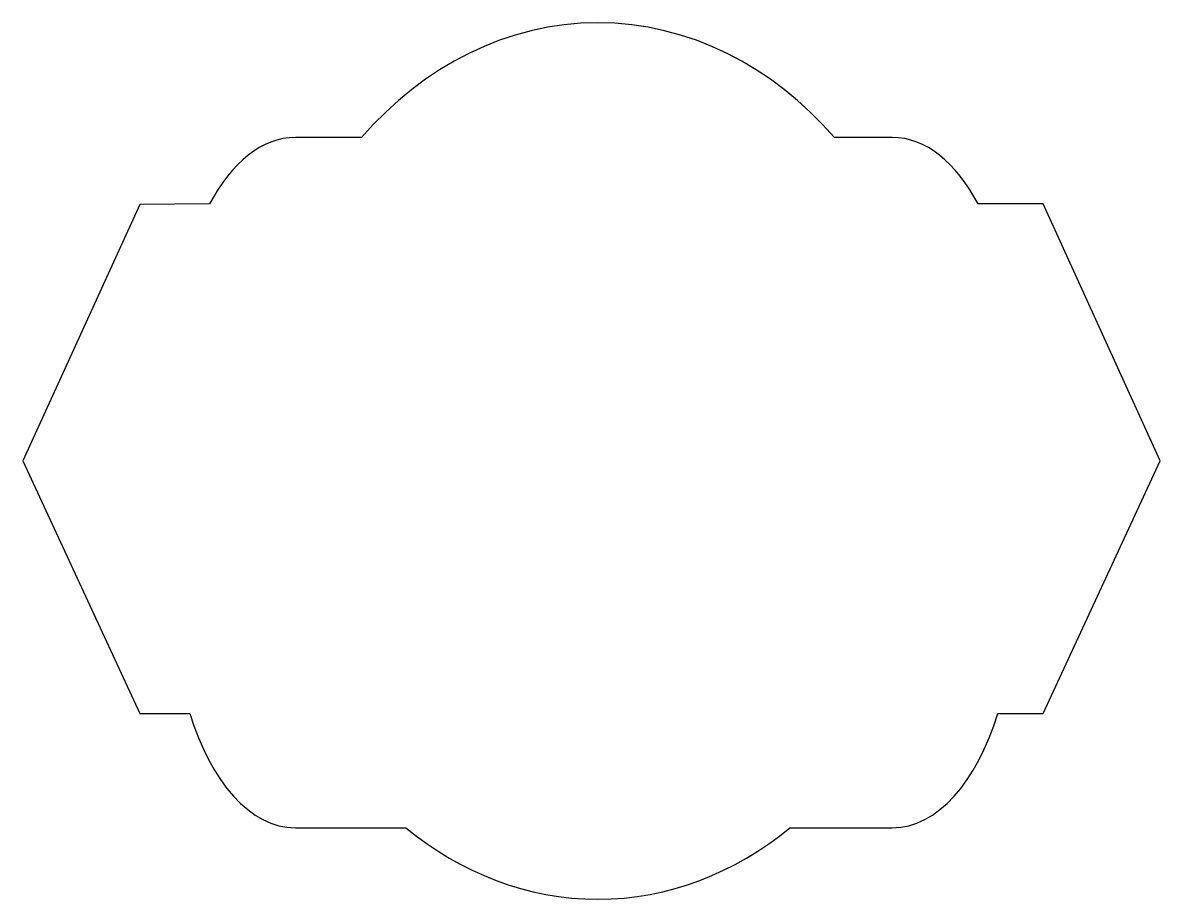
# Model space of a CAD drawing. Header units: inches. Extents: x 1 to 612, y 162 to 632.
import ezdxf

# ---------------------------------------------------------------- set-up
doc = ezdxf.new("R2010")
doc.units = ezdxf.units.IN
doc.header["$MEASUREMENT"] = 0
doc.layers.add('Layer0', color=7, linetype='Continuous')

# ---------------------------------------------------------------- blocks, each defined once
blk = doc.blocks.new('block 2')
at = {"layer": 'Layer0', "color": 142, "lineweight": 25, "true_color": 0x0095d8}
blk.add_lwpolyline([(514.01, 534.38), (511.73, 538.41), (509.36, 542.23), (506.89, 545.85), (504.34, 549.24), (501.69, 552.41), (498.96, 555.34), (496.15, 558.02), (493.26, 560.46), (490.3, 562.64), (487.27, 564.55), (484.18, 566.19), (481.03, 567.55), (477.83, 568.62), (474.57, 569.39), (471.27, 569.86), (467.92, 570.02), (436.9, 570.02), (430.5, 577), (423.84, 583.62), (416.95, 589.87), (409.82, 595.74), (402.48, 601.2), (394.92, 606.25), (387.17, 610.88), (379.22, 615.08), (371.09, 618.83), (362.79, 622.12), (354.33, 624.93), (345.72, 627.26), (336.97, 629.1), (328.08, 630.42), (319.08, 631.23), (309.96, 631.5), (300.84, 631.23), (291.83, 630.42), (282.95, 629.1), (274.2, 627.26), (265.58, 624.93), (257.12, 622.12), (248.83, 618.83), (240.7, 615.08), (232.75, 610.88), (225, 606.25), (217.44, 601.2), (210.1, 595.74), (202.97, 589.87), (196.08, 583.62), (189.43, 577), (183.02, 570.02), (147.6, 570.02), (144.25, 569.86), (140.94, 569.39), (137.69, 568.62), (134.48, 567.55), (131.33, 566.19), (128.24, 564.55), (125.22, 562.64), (122.26, 560.46), (119.37, 558.02), (116.56, 555.34), (113.83, 552.41), (111.18, 549.24), (108.62, 545.85), (106.15, 542.23), (103.78, 538.41), (101.51, 534.38), (64.15, 534.12), (1.31, 396.5), (64.15, 261.03), (90.91, 261.18), (93.15, 254.45), (95.62, 248.01), (98.29, 241.89), (101.16, 236.11), (104.22, 230.68), (107.46, 225.63), (110.87, 220.97), (114.44, 216.73), (118.16, 212.91), (122.02, 209.54), (126.02, 206.64), (130.13, 204.23), (134.35, 202.32), (138.68, 200.93), (143.1, 200.09), (147.6, 199.8), (206.96, 199.8), (212.57, 195.38), (218.32, 191.2), (224.19, 187.28), (230.19, 183.6), (236.3, 180.19), (242.53, 177.05), (248.86, 174.17), (255.3, 171.57), (261.83, 169.26), (268.46, 167.24), (275.18, 165.51), (281.98, 164.08), (288.87, 162.96), (295.83, 162.15), (302.86, 161.66), (309.96, 161.5), (317.06, 161.66), (324.09, 162.15), (331.05, 162.96), (337.93, 164.08), (344.74, 165.51), (351.46, 167.24), (358.09, 169.26), (364.62, 171.57), (371.06, 174.17), (377.39, 177.05), (383.62, 180.19), (389.73, 183.6), (395.73, 187.28), (401.6, 191.2), (407.35, 195.38), (412.96, 199.8), (467.92, 199.8), (472.42, 200.09), (476.84, 200.93), (481.16, 202.32), (485.39, 204.23), (489.5, 206.64), (493.49, 209.54), (497.36, 212.91), (501.08, 216.73), (504.65, 220.97), (508.06, 225.63), (511.3, 230.68), (514.36, 236.11), (517.23, 241.89), (519.9, 248.01), (522.36, 254.45), (524.61, 261.18), (548.85, 261.18), (611.69, 396.5), (548.85, 534.38), (514.01, 534.38)], dxfattribs=at)

msp = doc.modelspace()

# ---------------------------------------------------------------- block references
at = {"layer": 'Layer0'}
msp.add_blockref('block 2', (0, 0), dxfattribs=at)

doc.saveas('drawing.dxf')
